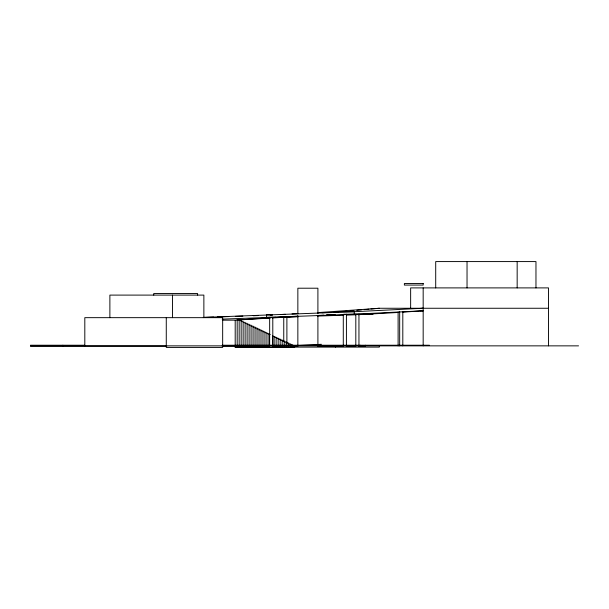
<?xml version="1.0" encoding="UTF-8"?>
<svg xmlns="http://www.w3.org/2000/svg" width="609" height="609" viewBox="0 0 609 609"><rect width="100%" height="100%" fill="white"/><g stroke="black" fill="none" stroke-linecap="round" stroke-linejoin="round"><path stroke-width="0.91" d="M343.598 311.534L346.414 311.275M350.175 310.933L353.936 310.582M356.752 310.324L361.457 309.897M364.273 309.638L368.978 309.205M370.851 309.037L379.316 308.261L548.496 308.261M317.502 312.63L379.316 308.261M270.244 317.685L235.196 320.167L222.978 320.167M272.139 317.548L297.656 316.162M420.339 308.451L423.171 308.261L354.248 311.709L203.269 317.418L213.637 317.106M357.955 314.716L399.527 312.394M402.366 312.196L423.171 310.765L420.377 310.765M238.979 319.938L270.19 318.065M272.086 317.951L298.486 316.467M280.65 314.533L285.377 314.29M291.985 313.947L297.656 313.658M321.978 312.737L326.683 312.493M334.196 312.097L337.957 311.899M326.949 314.647L328.837 314.556M317.281 315.485L323.859 315.142M326.683 314.998L335.14 314.556M291.589 345.859L321.415 344.291M222.148 319.139L354.248 314.214L423.171 310.765M217.413 316.977L228.725 316.589M235.333 316.368L242.877 316.109M253.253 315.751L257.972 315.591M267.404 317.769L270.229 317.677M277.78 317.418L284.38 317.19M286.268 317.129L298.532 316.71M317.396 316.079L343.803 315.196M346.635 315.097L356.067 314.784M335.452 311.709L354.248 311.709L354.248 314.214M344.07 314.214L373.051 314.214M272.162 314.777L266.529 314.777L266.529 317.281L275.923 317.281M239.162 320.479L241.149 320.479L241.149 347.419M241.149 321.415L243.136 321.415L243.136 347.419M243.136 322.359L245.115 322.359L245.115 347.419M245.115 323.295L247.102 323.295L247.102 347.419M247.102 324.239L249.089 324.239L249.089 347.419M249.089 325.176L251.068 325.176L251.068 347.419M251.068 326.119L253.055 326.119L253.055 347.419M253.055 327.056L255.042 327.056L255.042 347.419M255.042 328L257.021 328L257.021 347.419M257.021 328.936L259.008 328.936L259.008 347.419M259.008 329.88L260.995 329.88L260.995 347.419M260.995 330.816L262.974 330.816L262.974 347.419M262.974 331.76L264.961 331.76L264.961 347.419M264.961 332.697L266.948 332.697L266.948 347.419M266.948 333.633L268.927 333.633L268.927 347.419M268.927 334.577L270.251 334.577M272.893 336.457L274.88 336.457L274.88 347.419M274.88 337.394L276.867 337.394L276.867 347.419M276.867 338.338L278.846 338.338L278.846 347.419M278.846 339.274L280.833 339.274L280.833 347.419M280.833 340.218L282.82 340.218L282.82 347.419M282.82 341.154L284.799 341.154L284.799 347.419M284.799 342.098L286.786 342.098L286.786 347.419M286.786 343.034L288.773 343.034L288.773 347.419M288.773 343.978L290.752 343.978L290.752 347.419M290.752 344.915L292.739 344.915L292.739 347.419M84.72 345.227L30.45 345.227L30.45 346.171L166.721 346.171M222.186 345.227L429.444 345.227M30.45 345.859L578.55 345.859M222.186 346.171L235.455 346.171M292.16 346.171L297.854 346.171M317.791 346.171L343.423 346.171M346.277 346.171L355.77 346.171M358.617 346.171L365.301 346.171L365.301 345.227M235.196 347.107L379.316 347.107L379.316 345.859M294.726 347.419L235.196 347.419L235.196 320.456M548.496 345.859L548.496 287.897L410.641 287.897L410.641 308.261M535.966 287.897L535.966 261.581L435.709 261.581L435.709 287.897M517.163 261.581L517.163 287.897M467.034 261.581L467.034 287.897M423.171 287.897L423.171 345.859M402.808 311.717L402.808 345.859M399.679 311.717L399.679 345.859M398.111 312.021L398.111 345.859M360.513 345.227L360.513 346.171M358.952 314.214L358.952 345.859M355.816 314.214L355.816 345.859M346.414 314.214L346.414 345.859M343.286 314.214L343.286 345.859M335.452 345.859L335.452 347.107M317.906 313.726L317.906 288.209L297.854 288.209L297.854 313.726M317.906 315.614L317.906 345.859M297.854 315.614L297.854 345.859M286.892 343.08L286.892 317.16L283.756 317.16L283.756 341.223M275.923 345.859L275.923 347.107M272.893 335.513L272.893 347.419M272.794 317.281L272.794 345.859M269.658 317.281L269.658 345.859M239.162 347.419L239.162 319.535L237.183 319.535L237.183 347.419M203.87 317.662L203.87 295.099L109.879 295.099L109.879 317.662M197.598 295.099L197.598 293.538L153.742 293.538L153.742 295.099M172.537 295.099L172.537 317.662M166.272 317.662L166.272 347.419L222.666 347.419L222.666 317.662L84.811 317.662L84.811 345.859M62.887 345.227L62.887 346.171M272.139 315.043L270.244 315.18L272.116 315.104M423.171 283.512L404.376 283.512L404.376 285.073L423.171 285.073L423.171 283.512"/></g></svg>
